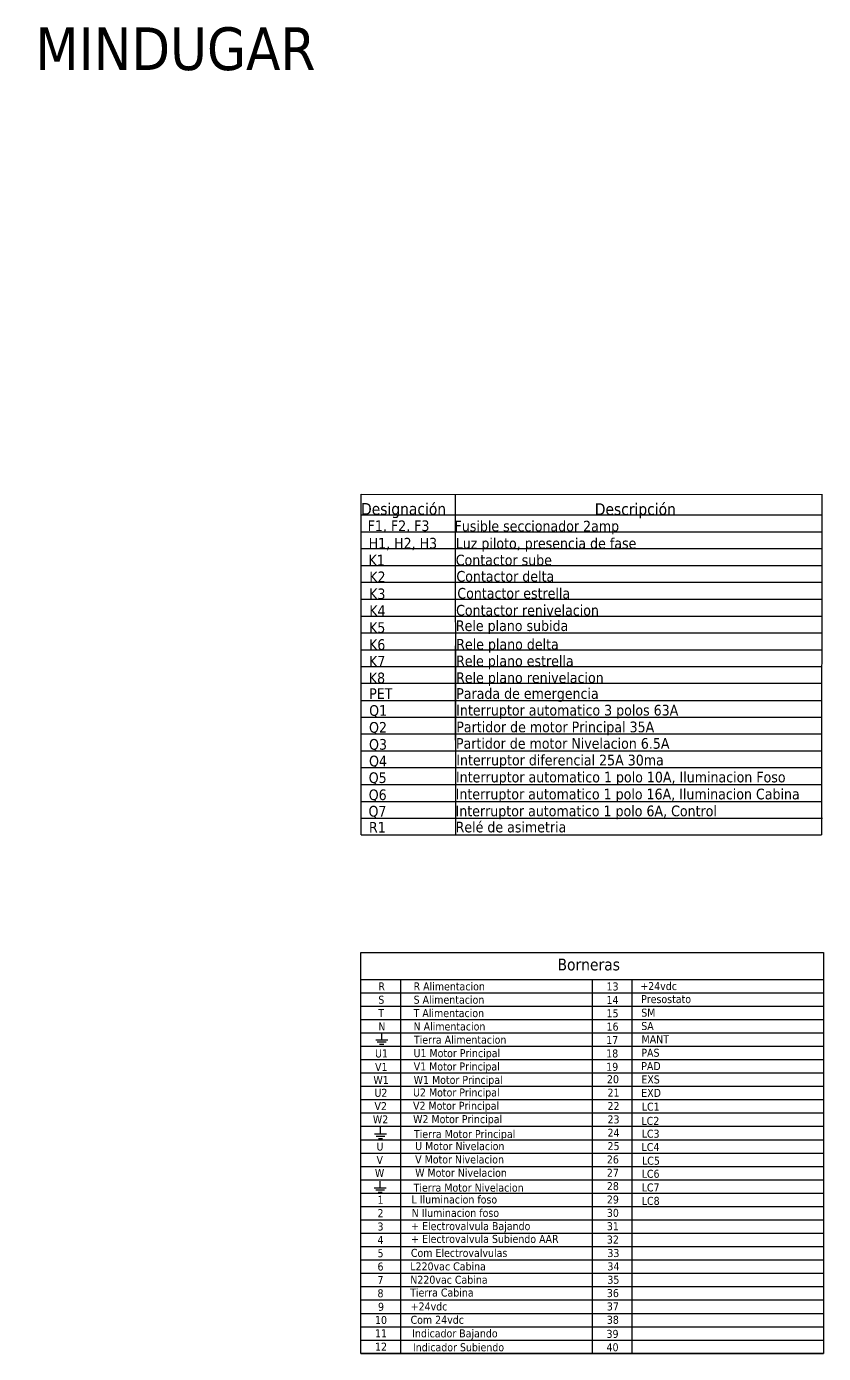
# Model space of a CAD drawing. Header units: inches. Extents: x 6 to 2013, y 5 to 1274.
# Drawn here: x 1267 to 2013, y 32 to 1274 of the extents above; entities that cross this region are included whole.
import ezdxf

# ---------------------------------------------------------------- set-up
doc = ezdxf.new("R2010")
doc.units = ezdxf.units.IN
doc.header["$MEASUREMENT"] = 0
doc.linetypes.add('CONTINU', pattern=[0])
doc.styles.add('TAHOMA_STANDARD', font='tahoma.ttf')

msp = doc.modelspace()

# ---------------------------------------------------------------- linework, layer by layer
for p, q in [((1580.2, 836.2), (2011.7, 836.1)), ((1580.2, 517.4), (1580.2, 836.2)), ((1668.4, 836.2), (1668.6, 596.1)), ((2011.6, 836.2), (2011.4, 517.4)), ((1580.2, 817), (2011.6, 816.8)), ((1580.2, 801.1), (2011.6, 801.1)), ((1580.2, 785.3), (2011.6, 785.3)), ((1580.2, 769.5), (2012, 769.5)), ((1580.2, 753.8), (2011.5, 753.8)), ((1580.2, 738), (2011.6, 738)), ((1580.2, 722.2), (2011.6, 722.2)), ((1580.2, 706.4), (2011.6, 706.4)), ((1580.2, 690.6), (2011.6, 690.6)), ((1668.5, 694.3), (1668.7, 517.4)), ((1580.2, 675), (2012.1, 675)), ((1580.2, 659.3), (2011.4, 659.3)), ((1580.2, 643.3), (2011.5, 643.3)), ((1580.2, 627.6), (2011.3, 627.6)), ((1580.2, 611.8), (2011.3, 611.8)), ((1580.2, 611.8), (2011.3, 611.8)), ((1580.2, 596), (2011.3, 596)), ((1580.3, 580.3), (2011.7, 580.3)), ((1580.3, 564.5), (2011.7, 564.5)), ((1580.3, 548.7), (2011.7, 548.7)), ((1580.3, 533.1), (2012.2, 533.1)), ((1580.3, 517.4), (2011.5, 517.4))]:
    msp.add_line(p, q)
at = {"linetype": 'CONTINU', "lineweight": 30}
for p, q in [((1580.1, 382.1), (2013.3, 382.1)), ((1617.3, 382.1), (1617.3, 31.9)), ((1796.7, 382.1), (1796.7, 31.9)), ((1833.9, 382.1), (1833.9, 31.9)), ((1580.1, 369.6), (2013.3, 369.6)), ((1580.1, 357.1), (2013.3, 357.1)), ((1580.1, 344.6), (2013.3, 344.6)), ((1580.1, 332.1), (2013.3, 332.1)), ((1580.1, 319.6), (2013.3, 319.6)), ((1580.1, 307.1), (2013.3, 307.1)), ((1580.1, 294.6), (2013.3, 294.6)), ((1580.1, 282.1), (2013.3, 282.1)), ((1580.1, 269.6), (2013.3, 269.6)), ((1580.1, 257.1), (2013.3, 257.1)), ((1580.1, 244.6), (2013.3, 244.6)), ((1580.1, 232), (2013.3, 232)), ((1580.1, 219.5), (2013.3, 219.5)), ((1580.1, 207), (2013.3, 207)), ((1580.1, 194.5), (2013.3, 194.5)), ((1580.1, 182), (2013.3, 182)), ((1580.1, 169.5), (2013.3, 169.5)), ((1580.1, 157), (2013.3, 157)), ((1580.1, 144.5), (2013.3, 144.5)), ((1580.1, 132), (2013.3, 132)), ((1580.1, 119.5), (2013.3, 119.5)), ((1580.1, 107), (2013.3, 107)), ((1580.1, 94.5), (2013.3, 94.5)), ((1580.1, 82), (2013.3, 82)), ((1580.1, 69.4), (2013.3, 69.4)), ((1580.1, 69.4), (2013.3, 69.4)), ((1580.1, 56.9), (2013.3, 56.9)), ((1580.1, 44.4), (2013.3, 44.4)), ((1580.1, 31.9), (2013.3, 31.9))]:
    msp.add_line(p, q, dxfattribs=at)
at = {"lineweight": 30, "ltscale": 3}
for p, q in [((1594.1, 325.6), (1605.2, 325.6)), ((1595.4, 323.5), (1603.8, 323.5)), ((1599.6, 325.6), (1599.6, 331.8)), ((1597.6, 321.5), (1601.6, 321.5)), ((1592.9, 237.4), (1604, 237.4)), ((1598.4, 237.4), (1598.4, 243.6)), ((1594.3, 235.3), (1602.6, 235.3)), ((1596.4, 233.2), (1600.4, 233.2)), ((1592.5, 187.1), (1603.6, 187.1)), ((1598.1, 187.1), (1598.1, 193.3)), ((1593.9, 185.1), (1602.2, 185.1)), ((1596.1, 183), (1600.1, 183))]:
    msp.add_line(p, q, dxfattribs=at)
at = {"linetype": 'CONTINU', "lineweight": 30}
msp.add_lwpolyline([(1580.1, 407.2), (2013.3, 407.2), (2013.3, 31.9), (1580.1, 31.9)], close=True, dxfattribs=at)

# ---------------------------------------------------------------- texts
at = {"style": 'TAHOMA_STANDARD'}
for s, height, p in [('Designación', 11, (1580.2, 817)), ('Descripción', 11, (1799.1, 816.8)), ('F1, F2, F3', 10, (1586.4, 801.7)), ('Fusible seccionador 2amp', 10, (1667.8, 801.4)), ('H1, H2, H3', 10, (1587.3, 785.4)), ('Luz piloto, presencia de fase', 10, (1668.9, 785.3)), ('K1', 10, (1587.2, 769.6)), ('Contactor sube ', 10, (1668.9, 769.6)), ('K2', 10, (1587.9, 753.9)), ('Contactor delta', 10, (1669.5, 754.4)), ('K3', 10, (1587.8, 738)), ('Contactor estrella', 10, (1670.4, 738.5)), ('Contactor renivelacion', 10, (1669.2, 722.6)), ('K4', 10, (1587.9, 722.2)), ('K5', 10, (1587.7, 706.4)), ('Rele plano subida', 10, (1669, 708.2)), ('K6', 10, (1587.7, 690.5)), ('Rele plano delta', 10, (1669.3, 690.8)), ('K7', 10, (1587.7, 674.9)), ('Rele plano estrella', 10, (1669.2, 675.2)), ('K8', 10, (1587.5, 659.3)), ('Rele plano renivelacion', 10, (1669.2, 659.5)), ('PET', 10, (1587.8, 644.6)), ('Parada de emergencia', 10, (1669.3, 644.7)), ('Q1', 10, (1587.8, 628.8)), ('Interruptor automatico 3 polos 63A', 10, (1669.3, 629.1)), ('Q2', 10, (1587.7, 613)), ('Partidor de motor Principal 35A', 10, (1669.4, 613.4)), ('Q3', 10, (1587.7, 597.1)), ('Partidor de motor Nivelacion 6.5A', 10, (1669.1, 598)), ('Q4', 10, (1587.7, 581.5)), ('Interruptor diferencial 25A 30ma', 10, (1669.4, 582.4)), ('Q5', 10, (1587.4, 565.9)), ('Interruptor automatico 1 polo 10A, Iluminacion Foso', 10, (1669.1, 566.5)), ('Q6', 10, (1587.4, 549.9)), ('Interruptor automatico 1 polo 16A, Iluminacion Cabina', 10, (1668.8, 550.6)), ('Q7', 10, (1587.2, 534.5)), ('Interruptor automatico 1 polo 6A, Control', 10, (1668.7, 534.8)), ('R1', 10, (1587.6, 519.5)), ('Relé de asimetria', 10, (1668.8, 519.7)), ('Borneras', 11, (1764.2, 390.5)), ('R', 7.49, (1596.4, 371.8)), ('R Alimentacion', 7.494, (1629.4, 371.8)), ('13', 7.49, (1810.1, 371.7)), ('+24vdc', 7.49, (1841.7, 372.1)), ('S', 7.49, (1596.4, 359.3)), ('S Alimentacion', 7.494, (1629.4, 359.3)), ('14', 7.49, (1810.1, 359.1)), ('Presostato', 7.49, (1842.5, 359.9)), ('T', 7.49, (1596.4, 346.8)), ('T Alimentacion', 7.494, (1629.4, 346.8)), ('15', 7.49, (1810.1, 346.6)), ('SM', 7.49, (1842.6, 347.2)), ('N', 7.49, (1596.4, 334.3)), ('N Alimentacion', 7.494, (1629.4, 334.3)), ('16', 7.49, (1810.1, 334.1)), ('SA', 7.49, (1842.6, 334.7)), ('Tierra Alimentacion', 7.494, (1629.7, 321.9)), ('17', 7.49, (1809.8, 321.6)), ('MANT', 7.49, (1842.9, 322.3)), ('U1', 7.49, (1593.3, 309)), ('U1 Motor Principal', 7.494, (1629.4, 309.3)), ('18', 7.49, (1809.8, 309)), ('PAS', 7.49, (1842.7, 309.7)), ('V1', 7.49, (1593.3, 296.4)), ('V1 Motor Principal', 7.494, (1629.5, 296.8)), ('19', 7.49, (1809.8, 296.5)), ('PAD', 7.49, (1842.6, 297.2)), ('W1', 7.49, (1591.8, 284.1)), ('W1 Motor Principal', 7.494, (1629.5, 284.3)), ('20', 7.49, (1810.5, 284.9)), ('EXS', 7.49, (1842.7, 284.7)), ('U2', 7.49, (1592.8, 272.2)), ('U2 Motor Principal', 7.494, (1628.9, 272.5)), ('21', 7.49, (1811, 272.3)), ('EXD', 7.49, (1842.6, 272.1)), ('V2', 7.49, (1592.8, 259.7)), ('V2 Motor Principal', 7.494, (1628.9, 260)), ('22', 7.49, (1811, 259.8)), ('LC1', 7.49, (1843.1, 259.2)), ('W2', 7.49, (1591.3, 247.3)), ('W2 Motor Principal', 7.494, (1629, 247.5)), ('23', 7.49, (1811, 247.3)), ('LC2', 7.49, (1842.8, 245.9)), ('Tierra Motor Principal', 7.494, (1629.7, 233.6)), ('24', 7.49, (1811, 234.8)), ('LC3', 7.49, (1843, 233.9)), ('U', 7.49, (1594.7, 221.9)), ('U Motor Nivelacion', 7.494, (1630.9, 222.3)), ('25', 7.49, (1811, 222.3)), ('LC4', 7.49, (1842.9, 221.4)), ('V', 7.49, (1594.7, 209.4)), ('V Motor Nivelacion', 7.494, (1630.9, 209.8)), ('26', 7.49, (1810.4, 209.8)), ('LC5', 7.49, (1843.3, 208.6)), ('W', 7.49, (1593.2, 197.1)), ('W Motor Nivelacion', 7.494, (1630.9, 197.3)), ('27', 7.49, (1810.4, 197.3)), ('LC6', 7.49, (1843, 196.4)), ('Tierra Motor Nivelacion', 7.494, (1629.4, 183.4)), ('28', 7.49, (1810.4, 184.8)), ('LC7', 7.49, (1843, 183.6)), ('1', 7.49, (1595.6, 172)), ('L Iluminacion foso', 7.494, (1627.5, 172.3)), ('29', 7.49, (1810.4, 172.3)), ('LC8', 7.49, (1843.1, 171)), ('2', 7.49, (1595.6, 159.5)), ('N Iluminacion foso', 7.494, (1627.6, 159.8)), ('30', 7.49, (1810.4, 159.8)), ('3', 7.49, (1595.6, 147)), ('+ Electrovalvula Bajando', 7.494, (1627.1, 147.4)), ('31', 7.49, (1810.4, 147.3)), ('4', 7.49, (1595.6, 134.5)), ('+ Electrovalvula Subiendo AAR', 7.494, (1627.1, 135.4)), ('32', 7.49, (1810.4, 134.8)), ('5', 7.49, (1595.6, 122)), ('Com Electrovalvulas', 7.494, (1626.9, 122.3)), ('33', 7.49, (1810.9, 122.2)), ('6', 7.49, (1595.6, 109.5)), ('L220vac Cabina', 7.494, (1626.3, 109.7)), ('34', 7.49, (1810.9, 109.7)), ('7', 7.49, (1595.6, 97)), ('N220vac Cabina', 7.494, (1626.3, 97.2)), ('35', 7.49, (1810.9, 97.2)), ('8', 7.49, (1595.6, 84.5)), ('Tierra Cabina', 7.494, (1626.2, 85.2)), ('36', 7.49, (1810.4, 84.7)), ('9', 7.49, (1596.1, 71.9)), ('+24vdc', 7.49, (1626.7, 72.2)), ('37', 7.49, (1810.4, 72.2)), ('10', 7.49, (1593.3, 59.5)), ('Com 24vdc', 7.49, (1626.6, 59.7)), ('38', 7.49, (1810.4, 59.7)), ('11', 7.49, (1593.3, 47)), ('Indicador Bajando', 7.494, (1628.1, 47)), ('39', 7.49, (1810.1, 46.5)), ('12', 7.49, (1593.3, 34.5)), ('Indicador Subiendo', 7.494, (1628.8, 34)), ('40', 7.49, (1810.1, 34))]:
    msp.add_text(s, height=height, dxfattribs=at).set_placement(p)
at = {"color": 40, "insert": (138.4, 1273.3), "char_height": 40, "attachment_point": 1, "style": 'TAHOMA_STANDARD'}
msp.add_mtext_dynamic_manual_height_columns('MONTACARGA MAX 8 NIVELES TRIFASICO 25HP MINDUGAR \\P-Control con CEA15.\\P-Cambio de velocidad.\\P-Arranque delta estrella.\\P-Renivelacion.', width=2233.728, gutter_width=0.5, heights=[342.5], dxfattribs=at)

doc.saveas('drawing.dxf')
